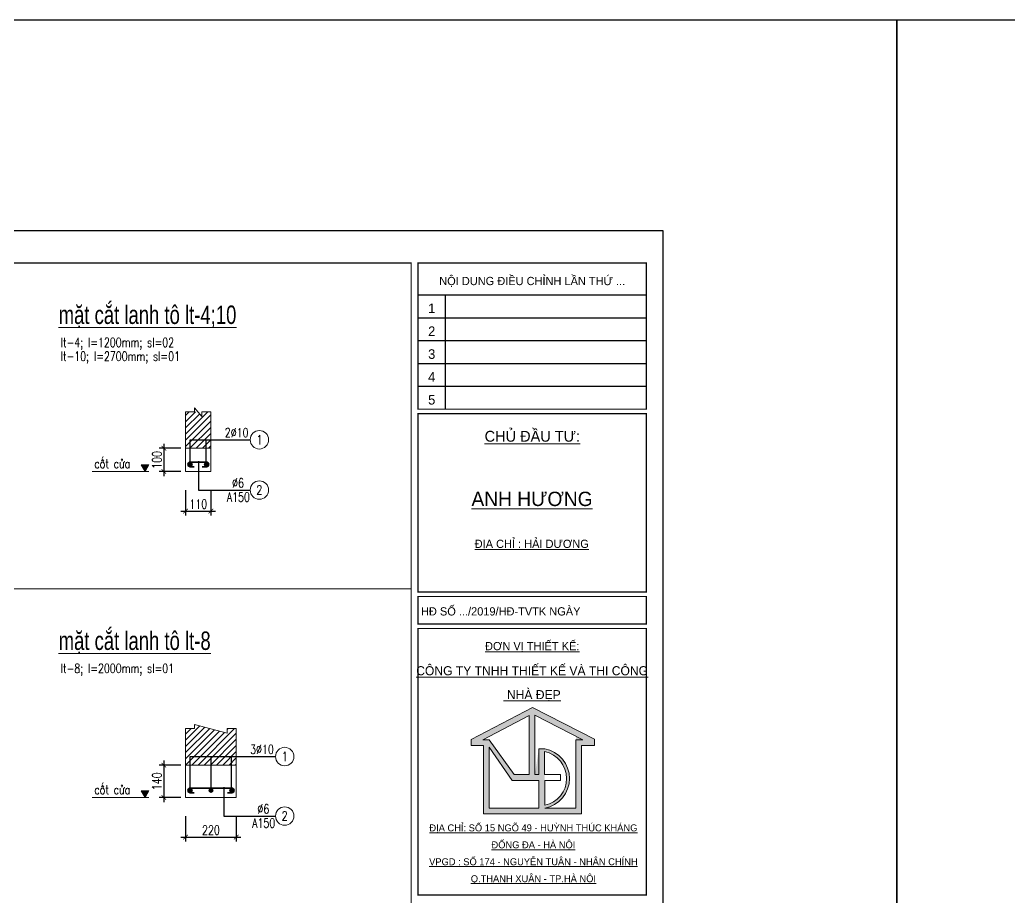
# Model space of a CAD drawing. Extents: x -1855204 to -1466800, y -1308584 to -996495.
# Drawn here: x -1756406 to -1734930, y -1288920 to -1269883 of the extents above; entities that cross this region are included whole.
import ezdxf
from ezdxf.enums import TextEntityAlignment as Align

# ---------------------------------------------------------------- set-up
doc = ezdxf.new("R2010")
doc.units = 0
doc.header["$LTSCALE"] = 150
doc.header["$PDMODE"] = 35
doc.layers.get('Defpoints').update_dxf_attribs({"lineweight": 18})
for name, color, linetype, lineweight in [('05.Text', 253, 'Continuous', 18), ('11.Khung bo', 32, 'Continuous', 50), ('12.Khung', 36, 'Continuous', 25), ('KCVN-THAY', 7, 'Continuous', 25), ('LS-CAT', 30, 'Continuous', 20), ('LS-DIM', 251, 'Continuous', 13), ('LS-HATCH', 147, 'Continuous', 9), ('LS-TEXT', 60, 'Continuous', 20), ('LS-THAY', 7, 'Continuous', 20), ('LS-THEP', 3, 'Continuous', 35), ('THEP DAI', 3, 'Continuous', 35)]:
    doc.layers.add(name, color=color, linetype=linetype, lineweight=lineweight)
doc.layers.add('DIM', color=1, linetype='Continuous')
doc.styles.add('AVANT', font='')
doc.styles.add('LS.TEXT', font='vnromadi.shx', dxfattribs={"width": 0.7, "height": 4})
doc.styles.add('romans.shx', font='romans.shx', dxfattribs={"width": 0.75, "bigfont": 'vns.shx'})
doc.styles.add('VnAvantH', font='')
doc.styles.add('vnsimpli', font='vnsimli.shx', dxfattribs={"width": 0.75})
doc.styles.get('AVANT').set_extended_font_data('.VnAvant')
doc.styles.get('VnAvantH').set_extended_font_data('.VnAvantH')
doc.dimstyles.new('D20', dxfattribs={"dimscale": 0, "dimtxt": 200, "dimasz": 100, "dimexe": 100, "dimexo": 1, "dimgap": 50, "dimtad": 1, "dimdec": 0, "dimlfac": 0.2, "dimdsep": 46, "dimtxsty": 'vnsimpli', "dimblk1": 'ARCHTICK', "dimblk2": 'ARCHTICK', "dimsah": 1, "dimcen": 0, "dimdle": 100, "dimclrd": 256, "dimclre": 256, "dimclrt": 60, "dimadec": 0, "dimazin": 0, "dimtfac": 0.004, "dimtdec": 0, "dimtmove": 0, "dimatfit": 3, "dimldrblk": 'ARCHTICK', "dimfxl": 1, "dimtolj": 1, "dimarcsym": 0})
doc.dimstyles.new('LS.GHI CHU', dxfattribs={"dimtxt": 200, "dimasz": 120, "dimexe": 120, "dimexo": 120, "dimgap": 80, "dimtad": 1, "dimdec": 0, "dimzin": 0, "dimdsep": 46, "dimtxsty": 'romans.shx', "dimblk": 'ARCHTICK', "dimcen": 0.09, "dimdle": 120, "dimclrd": 256, "dimclre": 8, "dimclrt": 7, "dimadec": 0, "dimazin": 0, "dimtfac": 1, "dimtdec": 0, "dimtofl": 0, "dimtmove": 0, "dimatfit": 3, "dimldrblk": 'ARCHTICK', "dimfxl": 1, "dimtolj": 1, "dimtzin": 0, "dimarcsym": 0})

# ---------------------------------------------------------------- blocks, each defined once
blk = doc.blocks.new('*U4')
at = {"layer": 'KCVN-THAY', "color": 140}
blk.add_lwpolyline([(214871.76, 86966.68), (215381.8, 86966.68), (215381.8, 86579.68), (214871.76, 86579.68)], close=True, dxfattribs=at)
blk = doc.blocks.new('100')
at = {"layer": '05.Text'}
h = blk.add_hatch(color=3, dxfattribs=at)
h.paths.add_polyline_path([(1897375, -927367), (1897375, -927501), (1897646, -927501), (1897646, -928998), (1898856, -928998), (1899794, -928998), (1899794, -927501), (1900078, -927501), (1900078, -927366), (1898717, -926668)])
h.paths.add_polyline_path([(1898772, -928138), (1898858, -927562, -0.921492), (1898987, -928872), (1899668, -928872), (1899668, -927297), (1898772, -926837)], flags=16)
h.paths.add_polyline_path([(1898646, -926846), (1898646, -928138), (1898318, -928138), (1897771, -927375), (1897631, -927375)], flags=16)
h.paths.add_polyline_path([(1898982, -927636, -0.822042), (1898987, -928808), (1898987, -928139), (1898982, -928139)], flags=16)
h.paths.add_polyline_path([(1897771, -927537), (1898273, -928265), (1898856, -928265), (1898856, -928872), (1897771, -928872)], flags=16)
for p, q in [((1898717, -926668), (1897375, -927367)), ((1898646, -926846), (1897631, -927375)), ((1898646, -926846), (1898646, -928138)), ((1900078, -927366), (1898717, -926668)), ((1899821, -927376), (1898772, -926837)), ((1898772, -926837), (1898772, -928138)), ((1897375, -927367), (1897375, -927501)), ((1897375, -927501), (1897646, -927501)), ((1897631, -927375), (1897771, -927375)), ((1897646, -927501), (1897646, -928998)), ((1897771, -927375), (1897771, -927375)), ((1897771, -927375), (1898318, -928138)), ((1899668, -928872), (1899668, -927376)), ((1899668, -927376), (1899821, -927376)), ((1899794, -928998), (1899794, -927501)), ((1899794, -927501), (1900078, -927501)), ((1900078, -927501), (1900078, -927366)), ((1897771, -927537), (1897771, -928872)), ((1898273, -928265), (1897771, -927537)), ((1898856, -928138), (1898856, -927573)), ((1898856, -928138), (1898856, -927573)), ((1898856, -927573), (1898987, -927573)), ((1898982, -927636), (1898982, -928139)), ((1898318, -928138), (1898646, -928138)), ((1898772, -928138), (1898856, -928138)), ((1898982, -928139), (1899330, -928139)), ((1899330, -928139), (1899330, -928265)), ((1898856, -928265), (1898273, -928265)), ((1898856, -928872), (1898856, -928265)), ((1899330, -928265), (1898987, -928265)), ((1898987, -928265), (1898987, -928808)), ((1897646, -928998), (1898856, -928998)), ((1897771, -928872), (1898856, -928872)), ((1898856, -928998), (1899794, -928998)), ((1898987, -928872), (1899668, -928872))]:
    blk.add_line(p, q, dxfattribs=at)
for radius, start, end in [(598, 281.4298, 79.1164), (660, 280.3316, 79.6684)]:
    blk.add_arc((1898869, -928223), radius, start, end, dxfattribs=at)
at = {"layer": '11.Khung bo', "const_width": 26.7}
for points in [[(1860913, -945240), (1860913, -916940), (1896063, -916940), (1896063, -945240)], [(1896213, -920140), (1896213, -916940), (1901213, -916940), (1901213, -920140)], [(1896213, -924140), (1901213, -924140), (1901213, -920240), (1896213, -920240)], [(1896213, -924840), (1901213, -924840), (1901213, -924240), (1896213, -924240)], [(1896213, -930771), (1901213, -930771), (1901213, -924940), (1896213, -924940)]]:
    blk.add_lwpolyline(points, close=True, dxfattribs=at)
at = {"layer": '12.Khung'}
for p, q in [((1896213, -917640), (1901213, -917640)), ((1896813, -920140), (1896813, -917640)), ((1896213, -918140), (1901213, -918140)), ((1896213, -918640), (1901213, -918640)), ((1896213, -919140), (1901213, -919140)), ((1896213, -919640), (1901213, -919640))]:
    blk.add_line(p, q, dxfattribs=at)
at = {"layer": '12.Khung', "color": 1}
blk.add_lwpolyline([(1901579, -945940), (1901579, -916240), (1859580, -916240), (1859580, -945940)], close=True, dxfattribs=at)
at = {"layer": '05.Text', "style": 'VnAvantH'}
for s, p in [('Néi dung ®iÒu chØnh lÇn thø ...', (1898713, -917329)), ('H§ sè .../2019/H§-TVTK ngµy ', (1898057, -924540))]:
    blk.add_text(s, height=180, dxfattribs=at).set_placement(p, align=Align.MIDDLE)
at = {"layer": '05.Text'}
for s, height, style, p in [('1', 210, 'AVANT', (1896513, -918040)), ('2', 210, 'AVANT', (1896513, -918540)), ('3', 210, 'AVANT', (1896513, -919040)), ('4', 210, 'AVANT', (1896513, -919540)), ('5', 210, 'AVANT', (1896513, -920040)), ('%%uChñ ®Çu t\xad:', 237.6, 'VnAvantH', (1898716, -920853)), ('%%Uanh H¦¥NG', 313.63, 'VnAvantH', (1898709, -922261)), ('%%U®Þa chØ : H¶I D¦¥NG', 180, 'VnAvantH', (1898703, -923178)), ('%%U®¬n vÞ thiÕt kÕ:', 180, 'VnAvantH', (1898713, -925416)), ('%%Uc«ng ty tnhh thiÕt kÕ vµ thi c«ng', 198, 'VnAvantH', (1898711, -925964)), ('%%U nhµ ®Ñp', 198, 'VnAvantH', (1898711, -926487)), ('%%U®Þa chØ: sè 15 ngâ 49 - huúnh thóc kh¸ng', 152.46, 'VnAvantH', (1898739, -929380)), ('%%U®èng ®a - hµ néi', 152.46, 'VnAvantH', (1898739, -929751)), ('%%Uvpgd : sè 174 - nguyÔn tu©n - nh©n chÝnh', 152.46, 'VnAvantH', (1898739, -930122)), ('%%Uq.thanh xu©n - tp.hµ néi', 152.46, 'VnAvantH', (1898739, -930493))]:
    blk.add_text(s, height=height, dxfattribs=dict(at, style=style)).set_placement(p, align=Align.CENTER)
blk = doc.blocks.new('_ArchTick')
at = {"layer": 'DIM', "color": 0, "const_width": 0.15}
blk.add_lwpolyline([(-0.5, -0.5), (0.5, 0.5)], dxfattribs=at)
blk = doc.blocks.new('*D2106')
at = {"layer": 'Defpoints', "color": 0, "transparency": 16777216}
for p in [(-1752807, -1280087), (-1752257, -1280087), (-1752257, -1280542)]:
    blk.add_point(p, dxfattribs=at)
at = {"layer": 'LS-DIM', "lineweight": -2, "transparency": 16777216}
for p, q in [((-1752807, -1280088), (-1752807, -1280642)), ((-1752257, -1280088), (-1752257, -1280642)), ((-1752907, -1280542), (-1752157, -1280542))]:
    blk.add_line(p, q, dxfattribs=at)
at = {"layer": 'LS-DIM', "lineweight": -2, "transparency": 16777216, "xscale": 100, "yscale": 100, "zscale": 100, "rotation": 180}
blk.add_blockref('_ArchTick', (-1752807, -1280542), dxfattribs=at)
at = {"layer": 'LS-DIM', "lineweight": -2, "transparency": 16777216, "xscale": 100, "yscale": 100, "zscale": 100}
blk.add_blockref('_ArchTick', (-1752257, -1280542), dxfattribs=at)
at = {"layer": 'LS-DIM', "color": 60, "transparency": 16777216, "insert": (-1752532, -1280392), "char_height": 200, "attachment_point": 5, "style": 'vnsimpli'}
blk.add_mtext('\\A1;110', dxfattribs=at)
blk = doc.blocks.new('*D2107')
at = {"layer": 'Defpoints', "color": 0, "transparency": 16777216}
for p in [(-1752907, -1279181), (-1753279, -1279683), (-1752907, -1279683)]:
    blk.add_point(p, dxfattribs=at)
at = {"layer": 'LS-DIM', "lineweight": -2, "transparency": 16777216}
for p, q in [((-1753279, -1279081), (-1753279, -1279783)), ((-1752908, -1279181), (-1753379, -1279181)), ((-1752908, -1279683), (-1753379, -1279683))]:
    blk.add_line(p, q, dxfattribs=at)
at = {"layer": 'LS-DIM', "lineweight": -2, "transparency": 16777216, "xscale": 100, "yscale": 100, "zscale": 100}
for p, rotation in [((-1753279, -1279181), 90), ((-1753279, -1279683), 270)]:
    blk.add_blockref('_ArchTick', p, dxfattribs=dict(at, rotation=rotation))
at = {"layer": 'LS-DIM', "color": 60, "transparency": 16777216, "insert": (-1753429, -1279432), "char_height": 200, "attachment_point": 5, "rotation": 90, "style": 'vnsimpli'}
blk.add_mtext('\\A1;100', dxfattribs=at)
blk = doc.blocks.new('THEP DAM')
at = {"layer": 'LS-THEP'}
for p, q in [((-0.6, 0), (0.6, 0)), ((-0.42, 0.42), (0.42, -0.42)), ((-0.42, -0.42), (0.42, 0.42)), ((0, 0.6), (0, -0.6))]:
    blk.add_line(p, q, dxfattribs=at)
blk.add_circle((0, 0), 0.6, dxfattribs=at)
blk = doc.blocks.new('cotthep')
at = {"layer": 'LS-THAY'}
blk.add_circle((-250, 0), 250, dxfattribs=at)
at = {"layer": 'LS-TEXT', "style": 'vnsimpli', "width": 0.75}
for tag, p in [('24`25', (446, 69)), ('10', (-250, -123)), ('A200', (440, -316))]:
    blk.add_attdef(tag, text='', height=250, dxfattribs=at).set_placement(p, align=Align.CENTER)
blk = doc.blocks.new('*D2120')
at = {"layer": 'Defpoints', "color": 0, "transparency": 16777216}
for p in [(-1752807, -1287159), (-1751707, -1287159), (-1751707, -1287615)]:
    blk.add_point(p, dxfattribs=at)
at = {"layer": 'LS-DIM', "lineweight": -2, "transparency": 16777216}
for p, q in [((-1752807, -1287160), (-1752807, -1287715)), ((-1751707, -1287160), (-1751707, -1287715)), ((-1752907, -1287615), (-1751607, -1287615))]:
    blk.add_line(p, q, dxfattribs=at)
at = {"layer": 'LS-DIM', "lineweight": -2, "transparency": 16777216, "xscale": 100, "yscale": 100, "zscale": 100, "rotation": 180}
blk.add_blockref('_ArchTick', (-1752807, -1287615), dxfattribs=at)
at = {"layer": 'LS-DIM', "lineweight": -2, "transparency": 16777216, "xscale": 100, "yscale": 100, "zscale": 100}
blk.add_blockref('_ArchTick', (-1751707, -1287615), dxfattribs=at)
at = {"layer": 'LS-DIM', "color": 60, "transparency": 16777216, "insert": (-1752257, -1287465), "char_height": 200, "attachment_point": 5, "style": 'vnsimpli'}
blk.add_mtext('\\A1;220', dxfattribs=at)
blk = doc.blocks.new('*D2121')
at = {"layer": 'Defpoints', "color": 0, "transparency": 16777216}
for p in [(-1752907, -1286054), (-1753279, -1286756), (-1752907, -1286756)]:
    blk.add_point(p, dxfattribs=at)
at = {"layer": 'LS-DIM', "lineweight": -2, "transparency": 16777216}
for p, q in [((-1753279, -1285954), (-1753279, -1286856)), ((-1752908, -1286054), (-1753379, -1286054)), ((-1752908, -1286756), (-1753379, -1286756))]:
    blk.add_line(p, q, dxfattribs=at)
at = {"layer": 'LS-DIM', "lineweight": -2, "transparency": 16777216, "xscale": 100, "yscale": 100, "zscale": 100}
for p, rotation in [((-1753279, -1286054), 90), ((-1753279, -1286756), 270)]:
    blk.add_blockref('_ArchTick', p, dxfattribs=dict(at, rotation=rotation))
at = {"layer": 'LS-DIM', "color": 60, "transparency": 16777216, "insert": (-1753429, -1286405), "char_height": 200, "attachment_point": 5, "rotation": 90, "style": 'vnsimpli'}
blk.add_mtext('\\A1;140', dxfattribs=at)

msp = doc.modelspace()

# ---------------------------------------------------------------- hatches: boundary and pattern name
at = {"layer": 'LS-HATCH', "ltscale": 0.01}
h = msp.add_hatch(dxfattribs=at)
h.set_pattern_fill('ANSI31', color=256, scale=30, style=0)
h.set_pattern_definition([(45, (-520694.6, 2106211.84), (-67.351921, 67.351921), [])])
h.paths.add_polyline_path([(-1752256.9, -1278389.1), (-1752452.3, -1278389.1), (-1752452.3, -1278488.9), (-1752537.9, -1278389.1), (-1752806.9, -1278389.1), (-1752806.9, -1279181.1), (-1752256.9, -1279181.1)])
h = msp.add_hatch(dxfattribs=at)
h.set_pattern_fill('ANSI31', color=256, scale=30, style=0)
h.set_pattern_definition([(45, (-1752806.93, -1286053.53), (-67.352, 67.352), [])])
h.paths.add_polyline_path([(-1751902.3, -1285361.3), (-1752611.8, -1285175.3), (-1752611.8, -1285261.4), (-1752806.9, -1285261.4), (-1752806.9, -1286053.5), (-1751706.9, -1286053.5), (-1751706.9, -1285261.4), (-1751902.3, -1285261.4)])

# ---------------------------------------------------------------- linework, layer by layer
at = {"layer": 'LS-DIM', "ltscale": 0.01}
for points in [[(-1752806.9, -1278389.1), (-1752611.8, -1278389.1), (-1752611.8, -1278302.9), (-1752452.3, -1278488.9), (-1752452.3, -1278389.1), (-1752256.9, -1278389.1)], [(-1752256.9, -1278389.1), (-1752256.9, -1279181.1), (-1752806.9, -1279181.1), (-1752806.9, -1278389.1)], [(-1752806.9, -1285261.4), (-1752611.8, -1285261.4), (-1752611.8, -1285175.3), (-1751902.3, -1285361.3), (-1751902.3, -1285261.4), (-1751706.9, -1285261.4)], [(-1751706.9, -1285261.4), (-1751706.9, -1286053.5), (-1752806.9, -1286053.5), (-1752806.9, -1285261.4)]]:
    msp.add_lwpolyline(points, dxfattribs=at)
at = {"layer": 'LS-THAY'}
for p, q in [((-1753601.9, -1279683.1), (-1754837.1, -1279683.1)), ((-1782760.6, -1282230.1), (-1747911.3, -1282230.1)), ((-1753601.9, -1286755.5), (-1754837.1, -1286755.5))]:
    msp.add_line(p, q, dxfattribs=at)
at = {"layer": 'LS-THAY', "color": 140}
msp.add_lwpolyline([(-1855203.4, -1231183.1), (-1466800.3, -1231182.6), (-1466800.3, -1269883.3), (-1855203.4, -1269883.3)], close=True, dxfattribs=at)
at = {"layer": 'LS-THAY'}
for points in [[(-1752806.9, -1279683.1), (-1752256.9, -1279683.1), (-1752256.9, -1279181.1), (-1752806.9, -1279181.1)], [(-1753685.1, -1279683.1), (-1753768.2, -1279539.1), (-1753601.9, -1279539.1)], [(-1752806.9, -1286755.5), (-1751706.9, -1286755.5), (-1751706.9, -1286053.5), (-1752806.9, -1286053.5)], [(-1753685.1, -1286755.5), (-1753768.2, -1286611.5), (-1753601.9, -1286611.5)]]:
    msp.add_lwpolyline(points, close=True, dxfattribs=at)
for points in [[(-1753601.9, -1279539.1), (-1753768.2, -1279539.1), (-1753685.1, -1279683.1)], [(-1753601.9, -1286611.5), (-1753768.2, -1286611.5), (-1753685.1, -1286755.5)]]:
    msp.add_solid(points, dxfattribs=at)
at = {"layer": 'THEP DAI'}
for points in [[(-1752618.9, -1279581), (-1752706, -1279581, -1), (-1752706, -1279479.1), (-1752353.4, -1279479.1, -1), (-1752353.4, -1279581), (-1752446, -1279581)], [(-1752618.9, -1286653.3), (-1752706, -1286653.3, -1), (-1752706, -1286551.5), (-1751803.4, -1286551.5, -1), (-1751803.4, -1286653.3), (-1751896, -1286653.3)]]:
    msp.add_lwpolyline(points, format="xyb", dxfattribs=at)

# ---------------------------------------------------------------- block references
at = {"layer": '05.Text', "xscale": 0.991454545641318, "yscale": 0.991454545641318, "zscale": 0.9914545456793755}
msp.add_blockref('100', (-3627771.2, -366053.4), dxfattribs=at)
at = {"layer": 'Defpoints', "xscale": 100, "yscale": 100, "zscale": 100}
for p in [(-23275549.9, -9966551.1), (-23224545.7, -9966551.1)]:
    msp.add_blockref('*U4', p, dxfattribs=at)
at = {"layer": 'LS-CAT', "xscale": 62.8507295192685, "yscale": 62.8507295192685, "zscale": 62.8507295192685}
for p in [(-1752705, -1279530.1), (-1752705, -1286602.4)]:
    msp.add_blockref('THEP DAM', p, dxfattribs=at)
at = {"layer": 'LS-DIM'}
ref = msp.add_blockref('cotthep', (-1751405.6, -1278995.9), dxfattribs=dict(at, xscale=-0.7999999998137355, yscale=0.7999999998137355, zscale=0.8))
ref.add_attrib('10', '1', dxfattribs={"layer": 'LS-TEXT', "height": 200, "style": 'vnsimpli', "width": 0.75}).set_placement((-1751205.6, -1279094.6), align=Align.CENTER)
ref.add_attrib('24`25', '2`10', dxfattribs={"layer": 'LS-TEXT', "height": 200, "style": 'vnsimpli', "width": 0.75}).set_placement((-1751698.6, -1278940.5), align=Align.CENTER)
ref = msp.add_blockref('cotthep', (-1751405.6, -1280087.1), dxfattribs=dict(at, xscale=-0.7999999998137355, yscale=0.7999999998137355, zscale=0.8))
ref.add_attrib('10', '2', dxfattribs={"layer": 'LS-TEXT', "height": 200, "style": 'vnsimpli', "width": 0.75}).set_placement((-1751205.6, -1280185.7), align=Align.CENTER)
ref.add_attrib('24`25', '%%C6', dxfattribs={"layer": 'LS-TEXT', "height": 200, "style": 'vnsimpli', "width": 0.75}).set_placement((-1751669, -1280031.6), align=Align.CENTER)
ref.add_attrib('A200', 'A150', dxfattribs={"layer": 'LS-TEXT', "height": 200, "style": 'vnsimpli', "width": 0.75}).set_placement((-1751662.9, -1280339.6), align=Align.CENTER)
ref = msp.add_blockref('cotthep', (-1750855.6, -1285868.3), dxfattribs=dict(at, xscale=-0.7999999998137355, yscale=0.7999999998137355, zscale=0.8))
ref.add_attrib('10', '1', dxfattribs={"layer": 'LS-TEXT', "height": 200, "style": 'vnsimpli', "width": 0.75}).set_placement((-1750655.6, -1285966.9), align=Align.CENTER)
ref.add_attrib('24`25', '3`10', dxfattribs={"layer": 'LS-TEXT', "height": 200, "style": 'vnsimpli', "width": 0.75}).set_placement((-1751148.6, -1285812.9), align=Align.CENTER)
ref = msp.add_blockref('cotthep', (-1750855.6, -1287159.4), dxfattribs=dict(at, xscale=-0.7999999998137355, yscale=0.7999999998137355, zscale=0.8))
ref.add_attrib('10', '2', dxfattribs={"layer": 'LS-TEXT', "height": 200, "style": 'vnsimpli', "width": 0.75}).set_placement((-1750655.6, -1287258.1), align=Align.CENTER)
ref.add_attrib('24`25', '%%C6', dxfattribs={"layer": 'LS-TEXT', "height": 200, "style": 'vnsimpli', "width": 0.75}).set_placement((-1751119, -1287104), align=Align.CENTER)
ref.add_attrib('A200', 'A150', dxfattribs={"layer": 'LS-TEXT', "height": 200, "style": 'vnsimpli', "width": 0.75}).set_placement((-1751112.9, -1287412), align=Align.CENTER)
at = {"layer": 'LS-THEP', "xscale": 63.63636363809928, "yscale": 63.63636363809928, "zscale": 63.63636363809928, "rotation": 180}
for p in [(-1752357.5, -1279530.1), (-1752254.7, -1286602.4), (-1751807.5, -1286602.4)]:
    msp.add_blockref('THEP DAM', p, dxfattribs=at)

# ---------------------------------------------------------------- texts
at = {"layer": 'LS-TEXT', "width": 0.75}
for s, height, style, p in [('%%UmÆt c¾t lanh t« lt-4;10', 400, 'LS.TEXT', (-1755562.5, -1276482.8)), ('lt-4; l=1200mm; sl=02', 200, 'vnsimpli', (-1755519, -1276982.8)), ('lt-10; l=2700mm; sl=01', 200, 'vnsimpli', (-1755519, -1277282.8)), ('cèt cöa', 200, 'vnsimpli', (-1754785.6, -1279614.5)), ('%%UmÆt c¾t lanh t« lt-8', 400, 'LS.TEXT', (-1755562.5, -1283555.2)), ('lt-8; l=2000mm; sl=01', 200, 'vnsimpli', (-1755519, -1284055.2)), ('cèt cöa', 200, 'vnsimpli', (-1754785.6, -1286686.9))]:
    msp.add_text(s, height=height, dxfattribs=dict(at, style=style)).set_placement(p)

# ---------------------------------------------------------------- dimensions: what is measured, and where the dimension line sits
at = {"layer": 'LS-DIM'}
for base, p1, p2, picture, middle in [((-1753279.1, -1279683.1), (-1752906.9, -1279181.1), (-1752906.9, -1279683.1), '*D2107', (-1753429.1, -1279432.1)), ((-1753279.1, -1286755.5), (-1752906.9, -1286053.5), (-1752906.9, -1286755.5), '*D2121', (-1753429.1, -1286404.5))]:
    dim = msp.add_linear_dim(base=base, p1=p1, p2=p2, angle=90, dimstyle='D20', override={"dimscale": 1, "dimtxsty": 'vnsimpli'}, dxfattribs=at)
    dim.commit()
    dim.dimension.update_dxf_attribs({"geometry": picture, "text_midpoint": middle})
for base, p1, p2, picture, middle in [((-1752256.9, -1280542.3), (-1752806.9, -1280087.1), (-1752256.9, -1280087.1), '*D2106', (-1752531.9, -1280392.3)), ((-1751706.9, -1287614.7), (-1752806.9, -1287159.4), (-1751706.9, -1287159.4), '*D2120', (-1752256.9, -1287464.7))]:
    dim = msp.add_linear_dim(base=base, p1=p1, p2=p2, dimstyle='D20', override={"dimscale": 1, "dimtxsty": 'vnsimpli'}, dxfattribs=at)
    dim.commit()
    dim.dimension.update_dxf_attribs({"geometry": picture, "text_midpoint": middle})

# ---------------------------------------------------------------- leaders
for points in [[(-1752705, -1279530.1), (-1752705, -1278995.9), (-1751449.4, -1278995.9)], [(-1752357.5, -1279530.1), (-1752357.5, -1278995.9), (-1751405.6, -1278995.9)], [(-1752524.4, -1279479.1), (-1752524.4, -1280087.1), (-1751405.6, -1280087.1)], [(-1752705, -1286602.4), (-1752705, -1285868.3), (-1750899.4, -1285868.3)], [(-1752254.7, -1286602.4), (-1752254.7, -1285868.3), (-1751302.8, -1285868.3)], [(-1751807.5, -1286602.4), (-1751807.5, -1285868.3), (-1750855.6, -1285868.3)], [(-1751974.4, -1286551.5), (-1751974.4, -1287159.4), (-1750855.6, -1287159.4)]]:
    msp.add_leader(points, dimstyle='LS.GHI CHU', override={"dimscale": 50, "dimasz": 0.5, "dimtad": 0, "dimtxsty": 'vnsimpli', "dimldrblk": 'Origin'}, dxfattribs=at)

doc.saveas('drawing.dxf')
